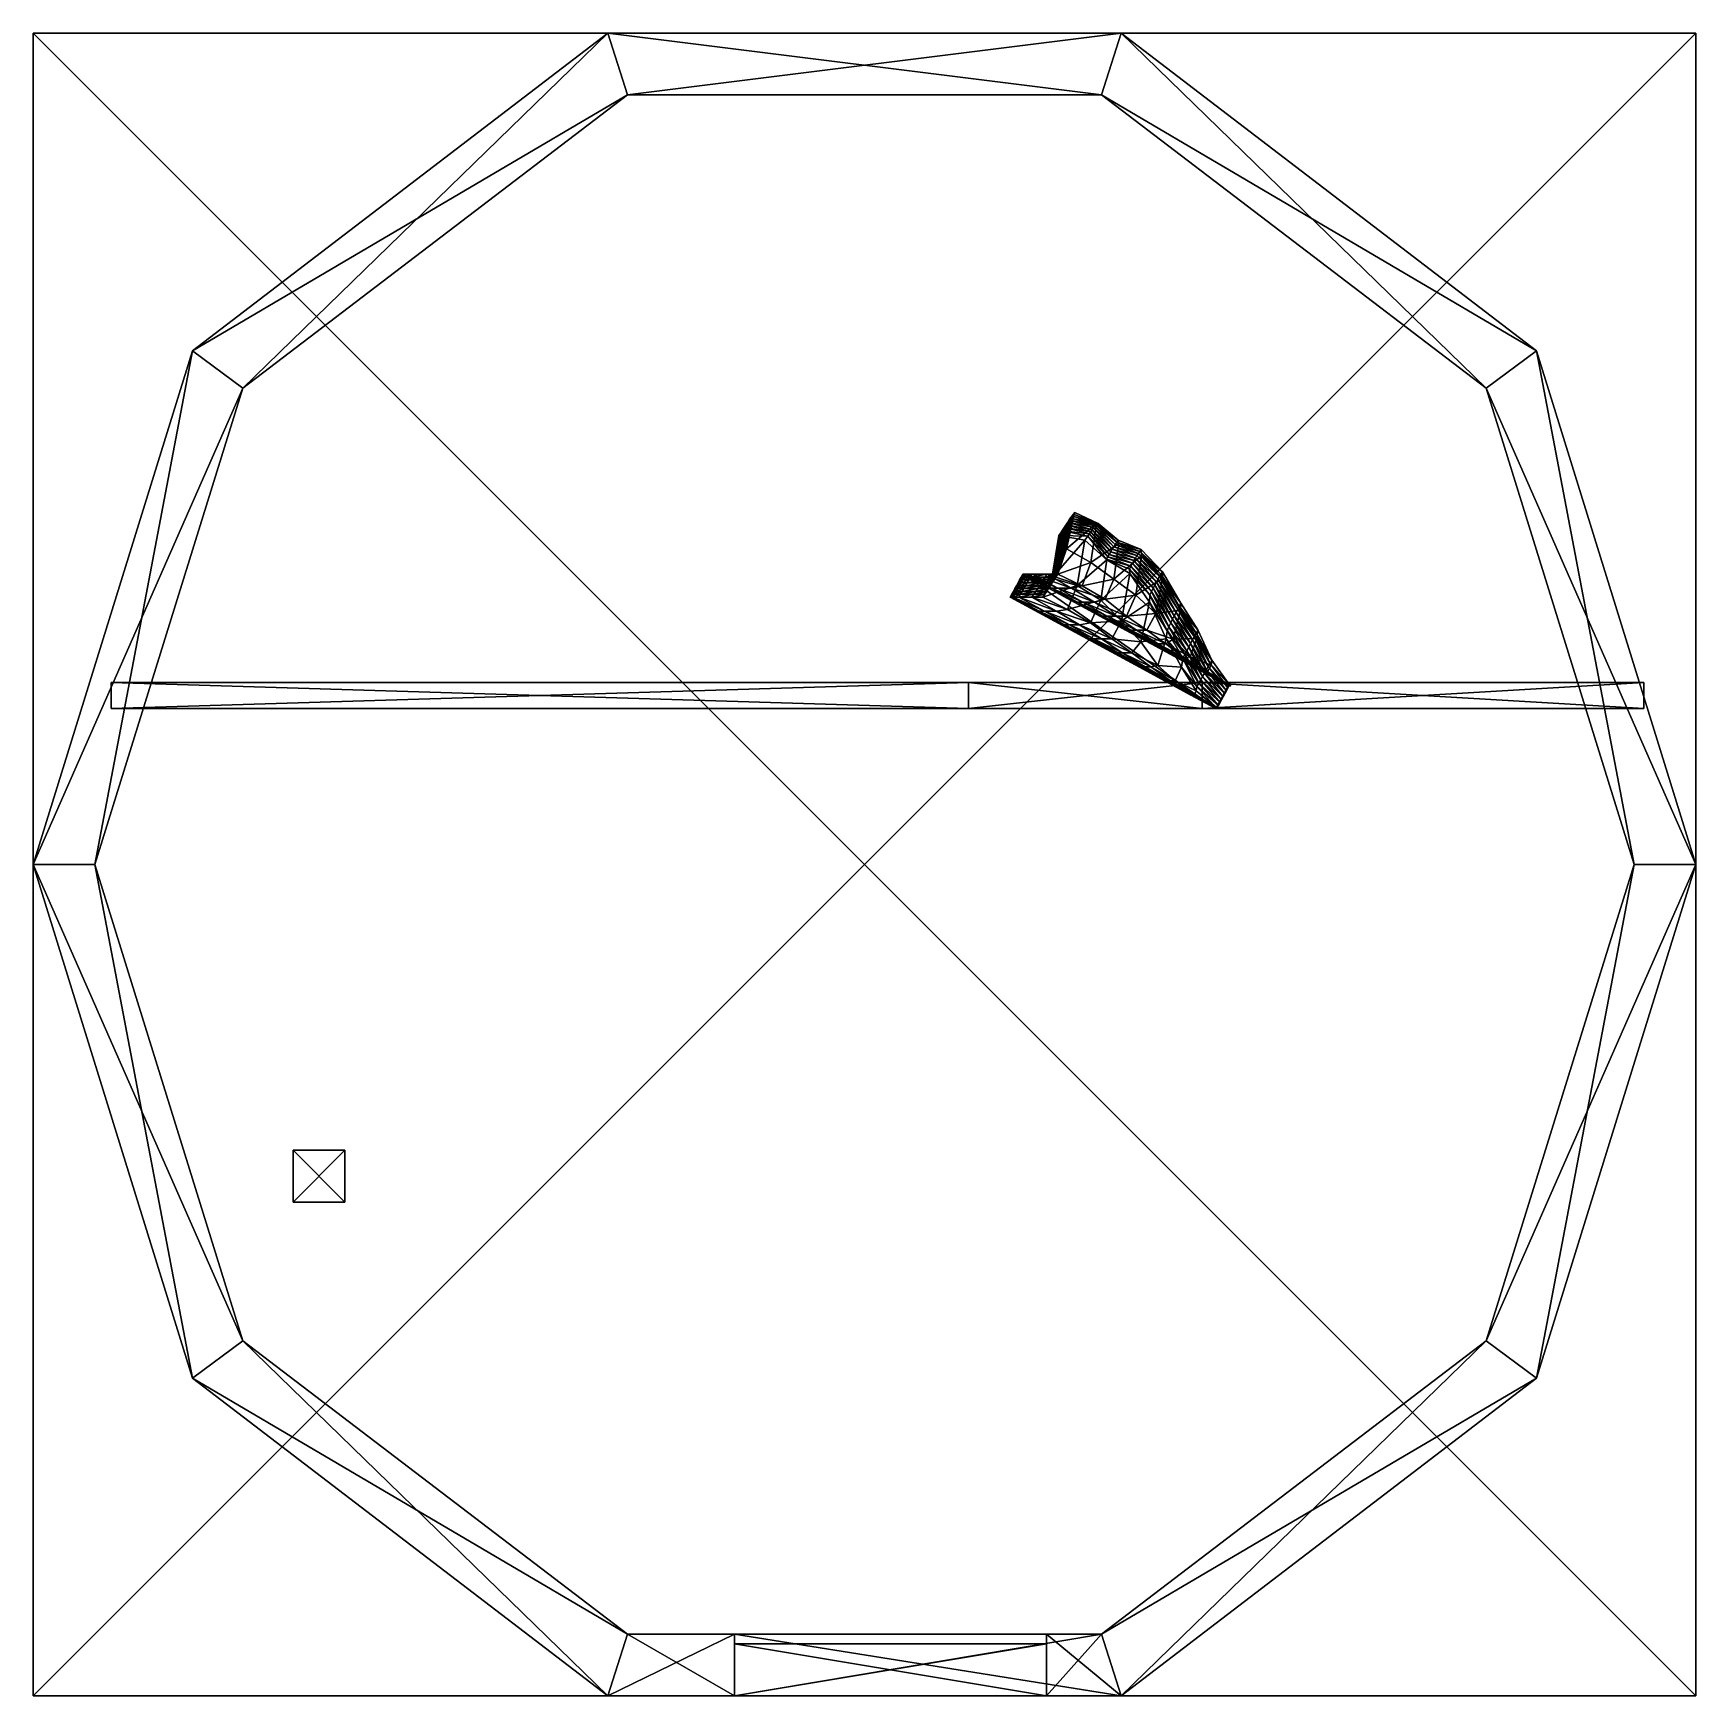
# Model space of a CAD drawing. Extents: x -512 to 0, y -512 to 0.
import ezdxf

# ---------------------------------------------------------------- set-up
doc = ezdxf.new("R2010")
doc.units = 0

msp = doc.modelspace()

# ---------------------------------------------------------------- meshes
at = {"layer": 'OBJECT000', "color": 50}
mesh = msp.add_polyface(dxfattribs=at)
corners = [(0, -256, 896), (-49, -97.774124, 896), (-64.5, -109.338806, 896), (-19, -256, 896), (-19, -256, 1056), (-64.5, -109.338806, 1056), (-49, -97.774124, 1056), (0, -256, 1056)]
mesh.append_faces([[corners[k] for k in face] for face in [(1, 3, 0), (5, 7, 4), (0, 4, 7), (6, 2, 1), (0, 6, 1), (2, 4, 3)]], dxfattribs={"vtx0": -1})
mesh.append_faces([[corners[k] for k in face] for face in [(1, 2, 3), (5, 6, 7), (0, 3, 4), (6, 5, 2), (0, 7, 6), (2, 5, 4)]], dxfattribs={"vtx2": -1})
at = {"layer": 'OBJECT001', "color": 50}
mesh = msp.add_polyface(dxfattribs=at)
corners = [(-49, -97.774124, 896), (-177, 0, 896), (-183, -18.924011, 896), (-64.5, -109.338806, 896), (-64.5, -109.338806, 1056), (-183, -18.924011, 1056), (-177, 0, 1056), (-49, -97.774124, 1056)]
mesh.append_faces([[corners[k] for k in face] for face in [(1, 3, 0), (5, 7, 4), (0, 4, 7), (6, 2, 1), (0, 6, 1), (2, 4, 3)]], dxfattribs={"vtx0": -1})
mesh.append_faces([[corners[k] for k in face] for face in [(1, 2, 3), (5, 6, 7), (0, 3, 4), (6, 5, 2), (0, 7, 6), (2, 5, 4)]], dxfattribs={"vtx2": -1})
at = {"layer": 'OBJECT002', "color": 50}
mesh = msp.add_polyface(dxfattribs=at)
corners = [(-177, 0, 896), (-335, 0, 896), (-329, -18.924011, 896), (-183, -18.924011, 896), (-183, -18.924011, 1056), (-329, -18.924011, 1056), (-335, 0, 1056), (-177, 0, 1056)]
mesh.append_faces([[corners[k] for k in face] for face in [(1, 3, 0), (5, 7, 4), (0, 4, 7), (6, 2, 1), (0, 6, 1), (2, 4, 3)]], dxfattribs={"vtx0": -1})
mesh.append_faces([[corners[k] for k in face] for face in [(1, 2, 3), (5, 6, 7), (0, 3, 4), (6, 5, 2), (0, 7, 6), (2, 5, 4)]], dxfattribs={"vtx2": -1})
at = {"layer": 'OBJECT003', "color": 50}
mesh = msp.add_polyface(dxfattribs=at)
corners = [(-335, 0, 896), (-463, -97.774124, 896), (-447.5, -109.338806, 896), (-329, -18.924011, 896), (-329, -18.924011, 1056), (-447.5, -109.338806, 1056), (-463, -97.774124, 1056), (-335, 0, 1056)]
mesh.append_faces([[corners[k] for k in face] for face in [(1, 3, 0), (5, 7, 4), (0, 4, 7), (6, 2, 1), (0, 6, 1), (2, 4, 3)]], dxfattribs={"vtx0": -1})
mesh.append_faces([[corners[k] for k in face] for face in [(1, 2, 3), (5, 6, 7), (0, 3, 4), (6, 5, 2), (0, 7, 6), (2, 5, 4)]], dxfattribs={"vtx2": -1})
at = {"layer": 'OBJECT004', "color": 50}
mesh = msp.add_polyface(dxfattribs=at)
corners = [(-463, -97.774124, 896), (-512, -256, 896), (-493, -256, 896), (-447.5, -109.338806, 896), (-447.5, -109.338806, 1056), (-493, -256, 1056), (-512, -256, 1056), (-463, -97.774124, 1056)]
mesh.append_faces([[corners[k] for k in face] for face in [(1, 3, 0), (5, 7, 4), (0, 4, 7), (6, 2, 1), (0, 6, 1), (2, 4, 3)]], dxfattribs={"vtx0": -1})
mesh.append_faces([[corners[k] for k in face] for face in [(1, 2, 3), (5, 6, 7), (0, 3, 4), (6, 5, 2), (0, 7, 6), (2, 5, 4)]], dxfattribs={"vtx2": -1})
at = {"layer": 'OBJECT005', "color": 50}
mesh = msp.add_polyface(dxfattribs=at)
corners = [(-512, -256, 896), (-463, -414.225891, 896), (-447.5, -402.661194, 896), (-493, -256, 896), (-493, -256, 1056), (-447.5, -402.661194, 1056), (-463, -414.225891, 1056), (-512, -256, 1056)]
mesh.append_faces([[corners[k] for k in face] for face in [(1, 3, 0), (5, 7, 4), (0, 4, 7), (6, 2, 1), (0, 6, 1), (2, 4, 3)]], dxfattribs={"vtx0": -1})
mesh.append_faces([[corners[k] for k in face] for face in [(1, 2, 3), (5, 6, 7), (0, 3, 4), (6, 5, 2), (0, 7, 6), (2, 5, 4)]], dxfattribs={"vtx2": -1})
at = {"layer": 'OBJECT006', "color": 50}
mesh = msp.add_polyface(dxfattribs=at)
corners = [(-463, -414.225891, 896), (-335, -512, 896), (-329, -493.075989, 896), (-447.5, -402.661194, 896), (-447.5, -402.661194, 1056), (-329, -493.075989, 1056), (-335, -512, 1056), (-463, -414.225891, 1056)]
mesh.append_faces([[corners[k] for k in face] for face in [(1, 3, 0), (5, 7, 4), (0, 4, 7), (6, 2, 1), (0, 6, 1), (2, 4, 3)]], dxfattribs={"vtx0": -1})
mesh.append_faces([[corners[k] for k in face] for face in [(1, 2, 3), (5, 6, 7), (0, 3, 4), (6, 5, 2), (0, 7, 6), (2, 5, 4)]], dxfattribs={"vtx2": -1})
at = {"layer": 'OBJECT007', "color": 50}
mesh = msp.add_polyface(dxfattribs=at)
corners = [(-177, -512, 896), (-49, -414.225891, 896), (-64.5, -402.661194, 896), (-183, -493.075989, 896), (-183, -493.075989, 1056), (-64.5, -402.661194, 1056), (-49, -414.225891, 1056), (-177, -512, 1056)]
mesh.append_faces([[corners[k] for k in face] for face in [(1, 3, 0), (5, 7, 4), (0, 4, 7), (6, 2, 1), (0, 6, 1), (2, 4, 3)]], dxfattribs={"vtx0": -1})
mesh.append_faces([[corners[k] for k in face] for face in [(1, 2, 3), (5, 6, 7), (0, 3, 4), (6, 5, 2), (0, 7, 6), (2, 5, 4)]], dxfattribs={"vtx2": -1})
at = {"layer": 'OBJECT008', "color": 50}
mesh = msp.add_polyface(dxfattribs=at)
corners = [(-49, -414.225891, 896), (0, -256, 896), (-19, -256, 896), (-64.5, -402.661194, 896), (-64.5, -402.661194, 1056), (-19, -256, 1056), (0, -256, 1056), (-49, -414.225891, 1056)]
mesh.append_faces([[corners[k] for k in face] for face in [(1, 3, 0), (5, 7, 4), (0, 4, 7), (6, 2, 1), (0, 6, 1), (2, 4, 3)]], dxfattribs={"vtx0": -1})
mesh.append_faces([[corners[k] for k in face] for face in [(1, 2, 3), (5, 6, 7), (0, 3, 4), (6, 5, 2), (0, 7, 6), (2, 5, 4)]], dxfattribs={"vtx2": -1})
at = {"layer": 'OBJECT009', "color": 50}
mesh = msp.add_polyface(dxfattribs=at)
corners = [(-296, -493.075989, 1056), (-183, -493.075989, 1056), (-177, -512, 1056), (-296, -512, 1056), (-177, -512, 992), (-183, -493.075989, 992), (-296, -512, 992), (-296, -493.075989, 992)]
mesh.append_faces([[corners[k] for k in face] for face in [(1, 3, 0), (2, 5, 4), (3, 4, 6), (1, 7, 5), (0, 6, 7), (4, 7, 6)]], dxfattribs={"vtx0": -1})
mesh.append_faces([[corners[k] for k in face] for face in [(1, 2, 3), (2, 1, 5), (3, 2, 4), (1, 0, 7), (0, 3, 6), (4, 5, 7)]], dxfattribs={"vtx2": -1})
at = {"layer": 'OBJECT010', "color": 50}
mesh = msp.add_polyface(dxfattribs=at)
corners = [(-296, -512, 1056), (-335, -512, 1056), (-329, -493.075989, 1056), (-296, -493.075989, 1056), (-329, -493.075989, 896), (-335, -512, 896), (-296, -512, 896), (-296, -493.075989, 896)]
mesh.append_faces([[corners[k] for k in face] for face in [(1, 3, 0), (2, 5, 4), (1, 6, 5), (3, 4, 7), (0, 7, 6), (4, 6, 7)]], dxfattribs={"vtx0": -1})
mesh.append_faces([[corners[k] for k in face] for face in [(1, 2, 3), (2, 1, 5), (1, 0, 6), (3, 2, 4), (0, 3, 7), (4, 5, 6)]], dxfattribs={"vtx2": -1})
at = {"layer": 'OBJECT011', "color": 50}
mesh = msp.add_polyface(dxfattribs=at)
corners = [(-296, -512, 896), (-177, -512, 896), (-183, -493.075989, 896), (-296, -493.075989, 896), (-183, -493.075989, 928), (-177, -512, 928), (-296, -512, 928), (-296, -493.075989, 928)]
mesh.append_faces([[corners[k] for k in face] for face in [(1, 3, 0), (2, 5, 4), (1, 6, 5), (3, 4, 7), (0, 7, 6), (4, 6, 7)]], dxfattribs={"vtx0": -1})
mesh.append_faces([[corners[k] for k in face] for face in [(1, 2, 3), (2, 1, 5), (1, 0, 6), (3, 2, 4), (0, 3, 7), (4, 5, 6)]], dxfattribs={"vtx2": -1})
at = {"layer": 'OBJECT012', "color": 50}
mesh = msp.add_polyface(dxfattribs=at)
corners = [(-200, -512, 928), (-296, -512, 928), (-296, -512, 992), (-200, -512, 992), (-296, -496, 992), (-296, -496, 928), (-200, -496, 928), (-200, -496, 992)]
mesh.append_faces([[corners[k] for k in face] for face in [(1, 3, 0), (5, 7, 4), (1, 4, 2), (7, 2, 4), (0, 5, 1), (6, 3, 7)]], dxfattribs={"vtx0": -1})
mesh.append_faces([[corners[k] for k in face] for face in [(1, 2, 3), (5, 6, 7), (1, 5, 4), (7, 3, 2), (0, 6, 5), (6, 0, 3)]], dxfattribs={"vtx2": -1})
at = {"layer": 'OBJECT013', "color": 50}
mesh = msp.add_polyface(dxfattribs=at)
corners = [(-183, -493.075989, 992), (-183, -493.075989, 928), (-177, -512, 928), (-177, -512, 992), (-200, -512, 928), (-200, -512, 992), (-200, -493.075989, 928), (-200, -493.075989, 992)]
mesh.append_faces([[corners[k] for k in face] for face in [(1, 3, 0), (2, 5, 3), (1, 7, 6), (0, 5, 7), (2, 6, 4), (4, 7, 5)]], dxfattribs={"vtx0": -1})
mesh.append_faces([[corners[k] for k in face] for face in [(1, 2, 3), (2, 4, 5), (1, 0, 7), (0, 3, 5), (2, 1, 6), (4, 6, 7)]], dxfattribs={"vtx2": -1})
at = {"layer": 'OBJECT014', "color": 50}
mesh = msp.add_polyface(dxfattribs=at)
corners = [(-512, 0, 897), (0, 0, 897), (0, -512, 897), (-512, -512, 897), (-512, -512, 896), (0, -512, 896), (0, 0, 896), (-512, 0, 896)]
mesh.append_faces([[corners[k] for k in face] for face in [(1, 3, 0), (5, 7, 4), (3, 7, 0), (5, 1, 6), (0, 6, 1), (4, 2, 5)]], dxfattribs={"vtx0": -1})
mesh.append_faces([[corners[k] for k in face] for face in [(1, 2, 3), (5, 6, 7), (3, 4, 7), (5, 2, 1), (0, 7, 6), (4, 3, 2)]], dxfattribs={"vtx2": -1})
at = {"layer": 'OBJECT015', "color": 50}
mesh = msp.add_polyface(dxfattribs=at)
corners = [(-512, 0, 1057), (0, 0, 1057), (0, -512, 1057), (-512, -512, 1057), (-512, -512, 1056), (0, -512, 1056), (0, 0, 1056), (-512, 0, 1056)]
mesh.append_faces([[corners[k] for k in face] for face in [(1, 3, 0), (5, 7, 4), (3, 7, 0), (5, 1, 6), (0, 6, 1), (4, 2, 5)]], dxfattribs={"vtx0": -1})
mesh.append_faces([[corners[k] for k in face] for face in [(1, 2, 3), (5, 6, 7), (3, 4, 7), (5, 2, 1), (0, 7, 6), (4, 3, 2)]], dxfattribs={"vtx2": -1})
at = {"layer": 'OBJECT016', "color": 50}
mesh = msp.add_polyface(dxfattribs=at)
corners = [(-488, -200, 1057), (-224, -200, 1057), (-224, -208, 1057), (-488, -208, 1057), (-488, -208, 896), (-224, -208, 896), (-224, -200, 896), (-488, -200, 896)]
mesh.append_faces([[corners[k] for k in face] for face in [(1, 3, 0), (5, 7, 4), (3, 7, 0), (5, 1, 6), (0, 6, 1), (4, 2, 5)]], dxfattribs={"vtx0": -1})
mesh.append_faces([[corners[k] for k in face] for face in [(1, 2, 3), (5, 6, 7), (3, 4, 7), (5, 2, 1), (0, 7, 6), (4, 3, 2)]], dxfattribs={"vtx2": -1})
at = {"layer": 'OBJECT017', "color": 50}
mesh = msp.add_polyface(dxfattribs=at)
corners = [(-152, -200, 1057), (-16, -200, 1057), (-16, -208, 1057), (-152, -208, 1057), (-152, -208, 896), (-16, -208, 896), (-16, -200, 896), (-152, -200, 896)]
mesh.append_faces([[corners[k] for k in face] for face in [(1, 3, 0), (5, 7, 4), (3, 7, 0), (5, 1, 6), (0, 6, 1), (4, 2, 5)]], dxfattribs={"vtx0": -1})
mesh.append_faces([[corners[k] for k in face] for face in [(1, 2, 3), (5, 6, 7), (3, 4, 7), (5, 2, 1), (0, 7, 6), (4, 3, 2)]], dxfattribs={"vtx2": -1})
at = {"layer": 'OBJECT018', "color": 50}
mesh = msp.add_polyface(dxfattribs=at)
corners = [(-224, -200, 1057), (-152, -200, 1057), (-152, -208, 1057), (-224, -208, 1057), (-224, -208, 1007.999939), (-152, -208, 1007.999939), (-152, -200, 1007.999939), (-224, -200, 1007.999939)]
mesh.append_faces([[corners[k] for k in face] for face in [(1, 3, 0), (5, 7, 4), (3, 7, 0), (5, 1, 6), (0, 6, 1), (4, 2, 5)]], dxfattribs={"vtx0": -1})
mesh.append_faces([[corners[k] for k in face] for face in [(1, 2, 3), (5, 6, 7), (3, 4, 7), (5, 2, 1), (0, 7, 6), (4, 3, 2)]], dxfattribs={"vtx2": -1})
at = {"layer": 'OBJECT019', "color": 50}
mesh = msp.add_polyface(dxfattribs=at)
corners = [(-211.092102, -173.644577, 896), (-147.817261, -208, 896), (-144, -200.969467, 896), (-207.274826, -166.614029, 896), (-147.817261, -208, 1008), (-144, -200.969467, 1008)]
mesh.append_faces([[corners[k] for k in face] for face in [(1, 3, 0), (1, 5, 2)]], dxfattribs={"vtx0": -1})
mesh.append_faces([[corners[k] for k in face] for face in [(1, 2, 3), (1, 4, 5)]], dxfattribs={"vtx2": -1})
at = {"layer": 'OBJECT020', "color": 50}
mesh = msp.add_polyface(dxfattribs=at)
corners = [(-211.092102, -173.644577, 896), (-211.092102, -173.644577, 910), (-210.165802, -173.644577, 924), (-208.436111, -173.644577, 938), (-204.437393, -173.644577, 952), (-201.062927, -173.644577, 966), (-198.335266, -167.7892, 980), (-196.108307, -154.726303, 991.027588), (-194.85968, -153.234161, 1007.391968), (-210.614944, -172.765762, 896), (-210.614944, -172.765762, 910), (-209.674545, -172.765762, 924), (-207.917343, -172.765762, 938), (-203.841141, -172.765762, 952), (-200.471161, -172.765762, 966), (-197.74469, -166.433502, 980), (-195.562241, -153.843582, 991.049805), (-194.322327, -152.243088, 1007.414246), (-210.137787, -171.886932, 896), (-210.137787, -171.886932, 910), (-209.184509, -171.886932, 924), (-207.401016, -171.886932, 938), (-203.251312, -171.886932, 952), (-199.885651, -171.886932, 966), (-197.168152, -165.099823, 980), (-194.988739, -153.078522, 991.116455), (-193.825439, -151.358383, 1007.480896), (-209.660629, -171.008118, 896), (-209.660629, -171.008118, 910), (-208.695648, -171.008118, 924), (-206.887115, -171.008118, 938), (-202.667801, -171.008118, 952), (-199.306458, -171.008118, 966), (-196.603271, -163.755585, 980), (-194.428375, -152.403198, 991.227539), (-193.361313, -150.568512, 1007.59198), (-209.183472, -170.129303, 896), (-209.183472, -170.129303, 910), (-208.201599, -170.129303, 924), (-206.375656, -170.129303, 938), (-202.090546, -170.129303, 952), (-198.733536, -170.129303, 966), (-196.059845, -162.618256, 980), (-193.876404, -151.809494, 991.383118), (-192.92421, -149.864304, 1007.747559), (-208.706299, -169.250488, 896), (-208.706299, -169.250488, 910), (-207.704926, -169.250488, 924), (-205.866577, -169.250488, 938), (-201.519592, -169.250488, 952), (-198.166855, -169.250488, 966), (-195.527908, -161.539749, 980), (-193.329269, -151.279922, 991.58313), (-192.509705, -149.238434, 1007.947571), (-208.229141, -168.371674, 896), (-208.229141, -168.371674, 910), (-207.205002, -168.371674, 924), (-205.359955, -168.371674, 938), (-200.95488, -168.371674, 952), (-197.606323, -168.371674, 966), (-194.962326, -160.511414, 980), (-192.785187, -150.798676, 991.827576), (-192.084549, -148.653336, 1008), (-207.751984, -167.492844, 896), (-207.749176, -167.492844, 910), (-206.702652, -167.492844, 924), (-204.855698, -167.492844, 938), (-200.396378, -167.492844, 952), (-197.052078, -167.492844, 966), (-194.380249, -159.596588, 980), (-192.248825, -150.165787, 992.116455), (-191.660965, -148.119064, 1008), (-207.274826, -166.614029, 896), (-207.268692, -166.614029, 910), (-206.199982, -166.614029, 924), (-204.345322, -166.614029, 938), (-199.844131, -166.614029, 952), (-196.503922, -166.614029, 966), (-193.821106, -158.783234, 980), (-191.719742, -149.564545, 992.449768), (-191.245163, -147.638992, 1008)]
mesh.append_faces([[corners[k] for k in face] for face in [(0, 9, 10), (0, 10, 1), (1, 10, 11), (1, 11, 2), (2, 11, 12), (2, 12, 3), (3, 12, 13), (3, 13, 4), (4, 13, 14), (4, 14, 5), (5, 14, 15), (5, 15, 6), (6, 15, 16), (6, 16, 7), (7, 16, 17), (7, 17, 8), (9, 18, 19), (9, 19, 10), (10, 19, 20), (10, 20, 11), (11, 20, 21), (11, 21, 12), (12, 21, 22), (12, 22, 13), (13, 22, 23), (13, 23, 14), (14, 23, 24), (14, 24, 15), (15, 24, 25), (15, 25, 16), (16, 25, 26), (16, 26, 17), (18, 27, 28), (18, 28, 19), (19, 28, 29), (19, 29, 20), (20, 29, 30), (20, 30, 21), (21, 30, 31), (21, 31, 22), (22, 31, 32), (22, 32, 23), (23, 32, 33), (23, 33, 24), (24, 33, 34), (24, 34, 25), (25, 34, 35), (25, 35, 26), (27, 36, 37), (27, 37, 28), (28, 37, 38), (28, 38, 29), (29, 38, 39), (29, 39, 30), (30, 39, 40), (30, 40, 31), (31, 40, 41), (31, 41, 32), (32, 41, 42), (32, 42, 33), (33, 42, 43), (33, 43, 34), (34, 43, 44), (34, 44, 35), (36, 45, 46), (36, 46, 37), (37, 46, 47), (37, 47, 38), (38, 47, 48), (38, 48, 39), (39, 48, 49), (39, 49, 40), (40, 49, 50), (40, 50, 41), (41, 50, 51), (41, 51, 42), (42, 51, 52), (42, 52, 43), (43, 52, 53), (43, 53, 44), (45, 54, 55), (45, 55, 46), (46, 55, 56), (46, 56, 47), (47, 56, 57), (47, 57, 48), (48, 57, 58), (48, 58, 49), (49, 58, 59), (49, 59, 50), (50, 59, 60), (50, 60, 51), (51, 60, 61), (51, 61, 52), (52, 61, 62), (52, 62, 53), (54, 63, 64), (54, 64, 55), (55, 64, 65), (55, 65, 56), (56, 65, 66), (56, 66, 57), (57, 66, 67), (57, 67, 58), (58, 67, 68), (58, 68, 59), (59, 68, 69), (59, 69, 60), (60, 69, 70), (60, 70, 61), (61, 70, 71), (61, 71, 62), (63, 72, 73), (63, 73, 64), (64, 73, 74), (64, 74, 65), (65, 74, 75), (65, 75, 66), (66, 75, 76), (66, 76, 67), (67, 76, 77), (67, 77, 68), (68, 77, 78), (68, 78, 69), (69, 78, 79), (69, 79, 70), (70, 79, 80), (70, 80, 71)]])
mesh = msp.add_polyface(dxfattribs=at)
corners = [(-207.274826, -166.614029, 896), (-207.268692, -166.614029, 910), (-206.199982, -166.614029, 924), (-204.345322, -166.614029, 938), (-199.844131, -166.614029, 952), (-196.503922, -166.614029, 966), (-193.821106, -158.783234, 980), (-191.719742, -149.564545, 992.449768), (-191.245163, -147.638992, 1008), (-199.365479, -170.908463, 896), (-199.33429, -170.908463, 910), (-198.275909, -170.908463, 924), (-196.477966, -170.908463, 938), (-192.275116, -170.908463, 952), (-188.932693, -170.218338, 966), (-186.325378, -163.029037, 980), (-184.505798, -150.938614, 992.244934), (-184.081696, -150.950821, 1007.014221), (-191.456116, -175.202881, 896), (-191.429718, -175.202881, 910), (-190.38707, -175.202881, 924), (-188.793961, -175.202881, 938), (-185.162445, -175.202881, 952), (-181.839233, -174.321304, 966), (-179.177261, -168.145157, 980), (-177.685822, -157.096207, 995.803162), (-177.865601, -156.137848, 1008), (-183.546768, -179.497314, 896), (-183.546768, -179.497314, 910), (-182.590332, -179.497314, 924), (-181.297455, -179.497314, 938), (-178.477966, -179.497314, 952), (-175.307083, -179.497314, 966), (-172.475418, -173.017334, 980), (-170.661453, -160.905075, 995.777771), (-170.784149, -158.994461, 1008), (-175.637421, -183.791748, 896), (-175.637421, -183.791748, 910), (-174.888687, -183.791748, 924), (-173.984161, -183.791748, 938), (-172.189606, -183.791748, 952), (-169.07486, -183.791748, 966), (-166.302261, -178.658295, 980), (-164.269608, -167.896332, 994), (-164.254654, -165.82663, 1008), (-167.728058, -188.086182, 896), (-167.728058, -188.086182, 910), (-167.281219, -188.086182, 924), (-166.470581, -188.086182, 938), (-165.520737, -188.086182, 952), (-163.21875, -188.086182, 966), (-160.960876, -186.64296, 980), (-158.70668, -177.723312, 994), (-158.560135, -175.532089, 1008), (-159.81871, -192.380615, 896), (-159.81871, -192.380615, 910), (-159.691803, -192.380615, 924), (-158.958939, -192.380615, 938), (-158.380768, -192.380615, 952), (-157.529144, -192.380615, 966), (-155.673828, -192.057144, 980), (-153.69957, -186.353699, 994), (-153.377853, -183.713272, 1008), (-151.909363, -196.675034, 896), (-151.909363, -196.675034, 910), (-151.909363, -196.675034, 924), (-151.539688, -196.675034, 938), (-150.963303, -196.675034, 952), (-150.616089, -196.675034, 966), (-150.324173, -196.675034, 980), (-149.229706, -194.625992, 994), (-149.002747, -193.063919, 1008), (-144, -200.969467, 896), (-144, -200.969467, 910), (-144, -200.969467, 924), (-144, -200.969467, 938), (-143.622284, -200.969467, 952), (-143.291183, -200.969467, 966), (-143.173477, -200.969467, 980), (-143.28418, -200.969467, 994), (-143.587402, -200.625656, 1008)]
mesh.append_faces([[corners[k] for k in face] for face in [(0, 9, 10), (0, 10, 1), (1, 10, 11), (1, 11, 2), (2, 11, 12), (2, 12, 3), (3, 12, 13), (3, 13, 4), (4, 13, 14), (4, 14, 5), (5, 14, 15), (5, 15, 6), (6, 15, 16), (6, 16, 7), (7, 16, 17), (7, 17, 8), (9, 18, 19), (9, 19, 10), (10, 19, 20), (10, 20, 11), (11, 20, 21), (11, 21, 12), (12, 21, 22), (12, 22, 13), (13, 22, 23), (13, 23, 14), (14, 23, 24), (14, 24, 15), (15, 24, 25), (15, 25, 16), (16, 25, 26), (16, 26, 17), (18, 27, 28), (18, 28, 19), (19, 28, 29), (19, 29, 20), (20, 29, 30), (20, 30, 21), (21, 30, 31), (21, 31, 22), (22, 31, 32), (22, 32, 23), (23, 32, 33), (23, 33, 24), (24, 33, 34), (24, 34, 25), (25, 34, 35), (25, 35, 26), (27, 36, 37), (27, 37, 28), (28, 37, 38), (28, 38, 29), (29, 38, 39), (29, 39, 30), (30, 39, 40), (30, 40, 31), (31, 40, 41), (31, 41, 32), (32, 41, 42), (32, 42, 33), (33, 42, 43), (33, 43, 34), (34, 43, 44), (34, 44, 35), (36, 45, 46), (36, 46, 37), (37, 46, 47), (37, 47, 38), (38, 47, 48), (38, 48, 39), (39, 48, 49), (39, 49, 40), (40, 49, 50), (40, 50, 41), (41, 50, 51), (41, 51, 42), (42, 51, 52), (42, 52, 43), (43, 52, 53), (43, 53, 44), (45, 54, 55), (45, 55, 46), (46, 55, 56), (46, 56, 47), (47, 56, 57), (47, 57, 48), (48, 57, 58), (48, 58, 49), (49, 58, 59), (49, 59, 50), (50, 59, 60), (50, 60, 51), (51, 60, 61), (51, 61, 52), (52, 61, 62), (52, 62, 53), (54, 63, 64), (54, 64, 55), (55, 64, 65), (55, 65, 56), (56, 65, 66), (56, 66, 57), (57, 66, 67), (57, 67, 58), (58, 67, 68), (58, 68, 59), (59, 68, 69), (59, 69, 60), (60, 69, 70), (60, 70, 61), (61, 70, 71), (61, 71, 62), (63, 72, 73), (63, 73, 64), (64, 73, 74), (64, 74, 65), (65, 74, 75), (65, 75, 66), (66, 75, 76), (66, 76, 67), (67, 76, 77), (67, 77, 68), (68, 77, 78), (68, 78, 69), (69, 78, 79), (69, 79, 70), (70, 79, 80), (70, 80, 71)]])
mesh = msp.add_polyface(dxfattribs=at)
corners = [(-194.85968, -153.234161, 1007.391968), (-187.200821, -154.929825, 1005.59198), (-181.573944, -161.975021, 1008.355042), (-174.420517, -165.053604, 1008), (-168.08139, -173.043839, 1008), (-162.820068, -184.012115, 1008), (-157.928619, -192.497131, 1008), (-153.637115, -201.227936, 1008), (-147.466751, -207.99437, 1008), (-194.322327, -152.243088, 1007.414246), (-186.734161, -154.169174, 1005.614197), (-181.096161, -161.222534, 1008.343689), (-173.940353, -164.101379, 1008), (-167.563248, -171.932312, 1008), (-162.235687, -182.781982, 1008), (-157.314423, -191.3078, 1008), (-153.048233, -200.204498, 1008), (-146.980438, -207.073318, 1008), (-193.825439, -151.358383, 1007.480896), (-186.300858, -153.569183, 1005.680908), (-180.623657, -160.53154, 1008.309937), (-173.469528, -163.212967, 1008), (-167.059784, -170.895569, 1008), (-161.668701, -181.605026, 1008), (-156.715637, -190.151794, 1008), (-152.45639, -199.159409, 1008), (-146.495102, -206.156174, 1008), (-193.361313, -150.568512, 1007.59198), (-185.885178, -152.932831, 1005.791992), (-180.151108, -159.732422, 1008.25415), (-173.006775, -162.383804, 1008), (-166.569336, -169.928207, 1008), (-161.117645, -180.47879, 1008), (-156.131302, -189.028183, 1008), (-151.864716, -198.112686, 1008), (-146.010681, -205.24292, 1008), (-192.92421, -149.864304, 1007.747559), (-185.489075, -152.25943, 1005.947571), (-179.682144, -158.920395, 1008.176941), (-172.551163, -161.609756, 1008), (-166.089493, -169.016525, 1008), (-160.581223, -179.40097, 1008), (-155.560745, -187.936081, 1008), (-151.280869, -197.085022, 1008), (-145.527222, -204.333588, 1008), (-192.509705, -149.238434, 1007.947571), (-185.115677, -151.696487, 1006.147522), (-179.217972, -158.153503, 1008.079224), (-172.101746, -160.887024, 1008), (-165.618454, -168.146149, 1008), (-160.058319, -178.369354, 1008), (-154.996368, -186.834885, 1008), (-150.701752, -196.076111, 1008), (-145.043915, -203.397858, 1008), (-192.084549, -148.653336, 1008), (-184.760559, -151.381668, 1006.391968), (-178.76004, -157.43425, 1008), (-171.657898, -160.21225, 1008), (-165.156235, -167.326401, 1008), (-159.547775, -177.381958, 1008), (-154.443954, -185.758881, 1008), (-150.127136, -195.064346, 1008), (-144.561554, -202.465515, 1008), (-191.660965, -148.119064, 1008), (-184.418762, -151.223053, 1006.680908), (-178.310822, -156.766754, 1008), (-171.218857, -159.582321, 1008), (-164.701874, -166.554184, 1008), (-159.048691, -176.436798, 1008), (-153.904755, -184.718735, 1008), (-149.559189, -194.052216, 1008), (-144.075134, -201.541473, 1008), (-191.245163, -147.638992, 1008), (-184.081696, -150.950821, 1007.014221), (-177.865601, -156.137848, 1008), (-170.784149, -158.994461, 1008), (-164.254654, -165.82663, 1008), (-158.560135, -175.532089, 1008), (-153.377853, -183.713272, 1008), (-149.002747, -193.063919, 1008), (-143.587402, -200.625656, 1008)]
mesh.append_faces([[corners[k] for k in face] for face in [(0, 9, 10), (0, 10, 1), (1, 10, 11), (1, 11, 2), (2, 11, 12), (2, 12, 3), (3, 12, 13), (3, 13, 4), (4, 13, 14), (4, 14, 5), (5, 14, 15), (5, 15, 6), (6, 15, 16), (6, 16, 7), (7, 16, 17), (7, 17, 8), (9, 18, 19), (9, 19, 10), (10, 19, 20), (10, 20, 11), (11, 20, 21), (11, 21, 12), (12, 21, 22), (12, 22, 13), (13, 22, 23), (13, 23, 14), (14, 23, 24), (14, 24, 15), (15, 24, 25), (15, 25, 16), (16, 25, 26), (16, 26, 17), (18, 27, 28), (18, 28, 19), (19, 28, 29), (19, 29, 20), (20, 29, 30), (20, 30, 21), (21, 30, 31), (21, 31, 22), (22, 31, 32), (22, 32, 23), (23, 32, 33), (23, 33, 24), (24, 33, 34), (24, 34, 25), (25, 34, 35), (25, 35, 26), (27, 36, 37), (27, 37, 28), (28, 37, 38), (28, 38, 29), (29, 38, 39), (29, 39, 30), (30, 39, 40), (30, 40, 31), (31, 40, 41), (31, 41, 32), (32, 41, 42), (32, 42, 33), (33, 42, 43), (33, 43, 34), (34, 43, 44), (34, 44, 35), (36, 45, 46), (36, 46, 37), (37, 46, 47), (37, 47, 38), (38, 47, 48), (38, 48, 39), (39, 48, 49), (39, 49, 40), (40, 49, 50), (40, 50, 41), (41, 50, 51), (41, 51, 42), (42, 51, 52), (42, 52, 43), (43, 52, 53), (43, 53, 44), (45, 54, 55), (45, 55, 46), (46, 55, 56), (46, 56, 47), (47, 56, 57), (47, 57, 48), (48, 57, 58), (48, 58, 49), (49, 58, 59), (49, 59, 50), (50, 59, 60), (50, 60, 51), (51, 60, 61), (51, 61, 52), (52, 61, 62), (52, 62, 53), (54, 63, 64), (54, 64, 55), (55, 64, 65), (55, 65, 56), (56, 65, 66), (56, 66, 57), (57, 66, 67), (57, 67, 58), (58, 67, 68), (58, 68, 59), (59, 68, 69), (59, 69, 60), (60, 69, 70), (60, 70, 61), (61, 70, 71), (61, 71, 62), (63, 72, 73), (63, 73, 64), (64, 73, 74), (64, 74, 65), (65, 74, 75), (65, 75, 66), (66, 75, 76), (66, 76, 67), (67, 76, 77), (67, 77, 68), (68, 77, 78), (68, 78, 69), (69, 78, 79), (69, 79, 70), (70, 79, 80), (70, 80, 71)]])
mesh = msp.add_polyface(dxfattribs=at)
corners = [(-211.092102, -173.644577, 896), (-203.182739, -177.939011, 896), (-195.273392, -182.233429, 896), (-187.364044, -186.527863, 896), (-179.454681, -190.822296, 896), (-171.545319, -195.116714, 896), (-163.635971, -199.411148, 896), (-155.726624, -203.705566, 896), (-147.817261, -208, 896), (-211.092102, -173.644577, 910), (-203.182739, -177.939011, 910), (-195.273392, -182.233429, 910), (-187.364044, -186.527863, 910), (-179.454681, -190.822296, 910), (-171.545319, -195.116714, 910), (-163.635971, -199.411148, 910), (-155.726624, -203.705566, 910), (-147.817261, -208, 910), (-210.165802, -173.644577, 924), (-202.175797, -177.939011, 924), (-194.282822, -182.233429, 924), (-186.485992, -186.527863, 924), (-178.784363, -190.822296, 924), (-171.177078, -195.116714, 924), (-163.551132, -199.411148, 924), (-155.726624, -203.705566, 924), (-147.817261, -208, 924), (-208.436111, -173.644577, 938), (-200.558212, -177.939011, 938), (-192.873093, -182.233429, 938), (-185.376205, -186.527863, 938), (-177.970001, -190.822296, 938), (-170.365204, -195.116714, 938), (-162.853882, -199.411148, 938), (-155.406937, -203.705566, 938), (-147.817261, -208, 938), (-204.437393, -173.644577, 952), (-196.855637, -177.939011, 952), (-189.736084, -182.233429, 952), (-183.050171, -186.527863, 952), (-176.622131, -190.822296, 952), (-169.5961, -195.116714, 952), (-162.274841, -199.411148, 952), (-154.857849, -203.705566, 952), (-147.481216, -208, 952), (-201.062927, -173.644577, 966), (-193.480301, -177.475601, 966), (-186.376266, -181.56752, 966), (-179.84613, -186.521317, 966), (-173.619186, -190.822296, 966), (-167.771835, -195.116714, 966), (-161.765259, -199.411148, 966), (-154.510086, -203.705566, 966), (-147.185837, -208, 966), (-198.335266, -167.7892, 980), (-190.527161, -170.119034, 980), (-183.267746, -174.571487, 980.64447), (-176.862595, -180.959045, 980), (-170.917969, -187.390152, 980), (-165.66243, -194.722839, 980), (-160.286041, -199.411148, 980), (-154.387131, -203.705566, 980), (-147.067932, -208, 980), (-196.108307, -154.726303, 991.027588), (-188.154663, -156.100677, 992.200012), (-181.365509, -162.124268, 995.872009), (-174.294968, -166.351486, 997.200012), (-168.187256, -175.233093, 994), (-163.113113, -186.491516, 994), (-158.38501, -195.194778, 994), (-153.859573, -202.475357, 994), (-147.178818, -208, 994), (-194.85968, -153.234161, 1007.391968), (-187.200821, -154.929825, 1005.59198), (-181.573944, -161.975021, 1008.355042), (-174.420517, -165.053604, 1008), (-168.08139, -173.043839, 1008), (-162.820068, -184.012115, 1008), (-157.928619, -192.497131, 1008), (-153.637115, -201.227936, 1008), (-147.466751, -207.99437, 1008)]
mesh.append_faces([[corners[k] for k in face] for face in [(0, 9, 10), (0, 10, 1), (1, 10, 11), (1, 11, 2), (2, 11, 12), (2, 12, 3), (3, 12, 13), (3, 13, 4), (4, 13, 14), (4, 14, 5), (5, 14, 15), (5, 15, 6), (6, 15, 16), (6, 16, 7), (7, 16, 17), (7, 17, 8), (9, 18, 19), (9, 19, 10), (10, 19, 20), (10, 20, 11), (11, 20, 21), (11, 21, 12), (12, 21, 22), (12, 22, 13), (13, 22, 23), (13, 23, 14), (14, 23, 24), (14, 24, 15), (15, 24, 25), (15, 25, 16), (16, 25, 26), (16, 26, 17), (18, 27, 28), (18, 28, 19), (19, 28, 29), (19, 29, 20), (20, 29, 30), (20, 30, 21), (21, 30, 31), (21, 31, 22), (22, 31, 32), (22, 32, 23), (23, 32, 33), (23, 33, 24), (24, 33, 34), (24, 34, 25), (25, 34, 35), (25, 35, 26), (27, 36, 37), (27, 37, 28), (28, 37, 38), (28, 38, 29), (29, 38, 39), (29, 39, 30), (30, 39, 40), (30, 40, 31), (31, 40, 41), (31, 41, 32), (32, 41, 42), (32, 42, 33), (33, 42, 43), (33, 43, 34), (34, 43, 44), (34, 44, 35), (36, 45, 46), (36, 46, 37), (37, 46, 47), (37, 47, 38), (38, 47, 48), (38, 48, 39), (39, 48, 49), (39, 49, 40), (40, 49, 50), (40, 50, 41), (41, 50, 51), (41, 51, 42), (42, 51, 52), (42, 52, 43), (43, 52, 53), (43, 53, 44), (45, 54, 55), (45, 55, 46), (46, 55, 56), (46, 56, 47), (47, 56, 57), (47, 57, 48), (48, 57, 58), (48, 58, 49), (49, 58, 59), (49, 59, 50), (50, 59, 60), (50, 60, 51), (51, 60, 61), (51, 61, 52), (52, 61, 62), (52, 62, 53), (54, 63, 64), (54, 64, 55), (55, 64, 65), (55, 65, 56), (56, 65, 66), (56, 66, 57), (57, 66, 67), (57, 67, 58), (58, 67, 68), (58, 68, 59), (59, 68, 69), (59, 69, 60), (60, 69, 70), (60, 70, 61), (61, 70, 71), (61, 71, 62), (63, 72, 73), (63, 73, 64), (64, 73, 74), (64, 74, 65), (65, 74, 75), (65, 75, 66), (66, 75, 76), (66, 76, 67), (67, 76, 77), (67, 77, 68), (68, 77, 78), (68, 78, 69), (69, 78, 79), (69, 79, 70), (70, 79, 80), (70, 80, 71)]])
mesh = msp.add_polyface(dxfattribs=at)
corners = [(-432, -344, 902.082397), (-416, -344, 902.082397), (-416, -360, 902.082397), (-432, -360, 902.082397), (-432, -360, 896.082397), (-416, -360, 896.082397), (-416, -344, 896.082397), (-432, -344, 896.082397)]
mesh.append_faces([[corners[k] for k in face] for face in [(1, 3, 0), (5, 7, 4), (3, 7, 0), (5, 1, 6), (0, 6, 1), (4, 2, 5)]], dxfattribs={"vtx0": -1})
mesh.append_faces([[corners[k] for k in face] for face in [(1, 2, 3), (5, 6, 7), (3, 4, 7), (5, 2, 1), (0, 7, 6), (4, 3, 2)]], dxfattribs={"vtx2": -1})

doc.saveas('drawing.dxf')
